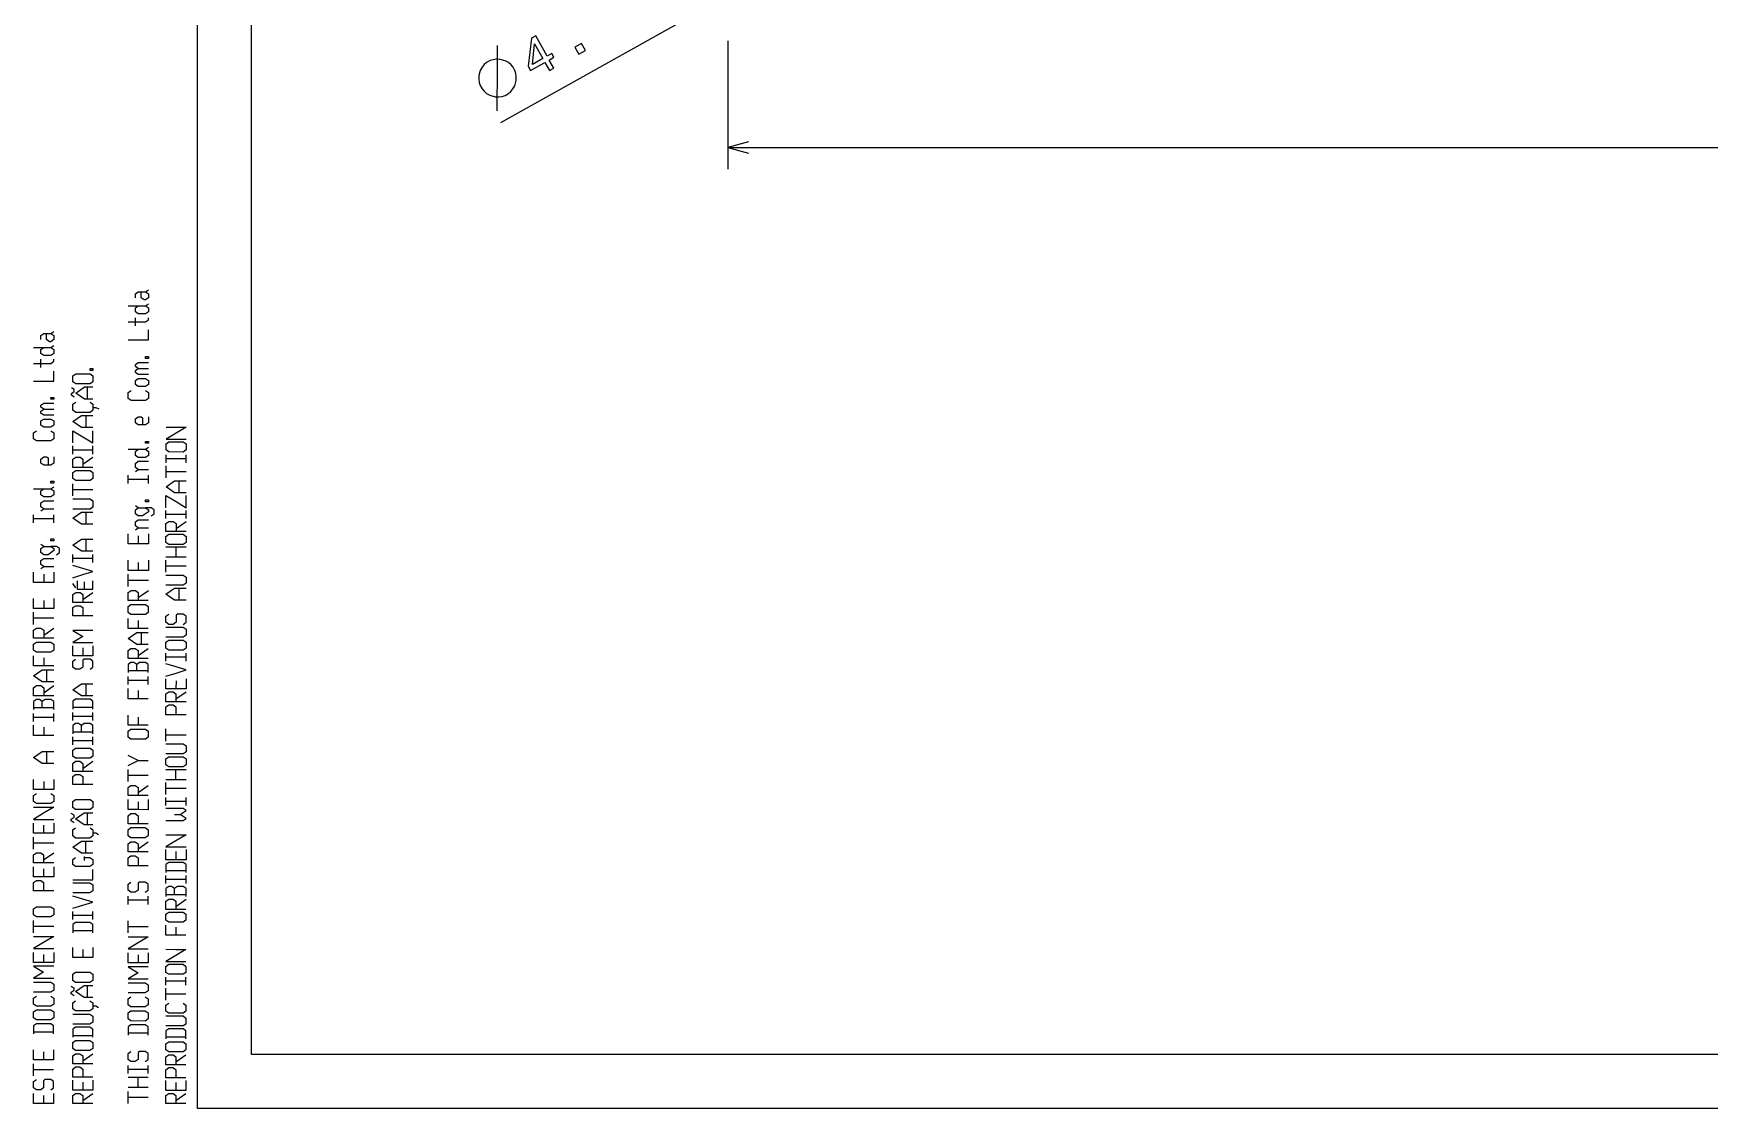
# Model space of a CAD drawing. Extents: x 5 to 415, y 5 to 292.
# Drawn here: x 4.8 to 160.1, y 5 to 104.7 of the extents above; entities that cross this region are included whole.
import ezdxf

# ---------------------------------------------------------------- set-up
doc = ezdxf.new("R2010")
doc.units = 0
doc.header["$MEASUREMENT"] = 0
doc.layers.get('0').update_dxf_attribs({"linetype": 'CONTINUOUS'})

msp = doc.modelspace()

# ---------------------------------------------------------------- linework, layer by layer
at = {"color": 7}
for p, q in [((20, 5), (20, 292)), ((25, 10), (25, 287)), ((48.12, 96.42), (80.43, 114.53)), ((69.14, 94.1), (269.14, 94.1)), ((410, 10), (25, 10)), ((415, 5), (20, 5))]:
    msp.add_line(p, q, dxfattribs=at)
at = {"color": 7, "ltscale": 0.297786}
msp.add_line((69.14, 104.01), (69.14, 92.1), dxfattribs=at)
at = {"color": 7}
for points in [[(52.63, 101.25), (53.02, 101.47), (52.6, 102.22), (53.04, 102.47), (52.84, 102.82), (52.4, 102.58), (51.35, 104.45), (50.95, 104.23), (50.65, 101.64), (50.86, 101.25), (52.2, 102)], [(51.04, 101.81), (51.24, 103.72), (52.01, 102.35)], [(55.34, 102.77), (55.95, 103.11), (55.58, 103.76), (54.97, 103.42)], [(47.11, 102.16), (46.8, 101.99), (46.57, 101.8), (46.38, 101.55), (46.21, 101.26), (46.07, 100.78), (46.06, 100.44), (46.1, 100.13), (46.2, 99.85), (46.37, 99.54), (46.56, 99.32), (46.8, 99.12), (47.1, 98.95), (47.58, 98.81), (47.92, 98.8), (48.23, 98.85), (48.51, 98.94), (48.82, 99.11), (49.04, 99.3), (49.24, 99.55), (49.41, 99.84), (49.54, 100.32), (49.55, 100.66), (49.51, 100.97), (49.42, 101.25), (49.25, 101.56), (49.06, 101.78), (48.81, 101.98), (48.52, 102.15), (48.04, 102.28), (47.7, 102.29), (47.39, 102.25)], [(15.44, 74.74), (15.44, 74.55), (15.17, 74.55), (15.17, 74.74)], [(10.04, 73.12), (10.31, 72.94), (10.31, 72.38), (10.04, 72.19), (8.71, 72.19), (8.44, 72.38), (8.44, 72.94), (8.71, 73.12)], [(10.31, 73.6), (10.31, 73.42), (10.04, 73.42), (10.04, 73.6)], [(14.51, 72.7), (15.17, 72.69), (15.44, 72.51), (15.44, 72.13), (15.17, 71.95), (14.51, 71.95), (14.24, 72.14), (14.24, 72.51)], [(6.67, 70.94), (6.67, 70.76), (6.41, 70.76), (6.41, 70.94)], [(5.74, 68.93), (6.41, 68.93), (6.67, 68.75), (6.67, 68.37), (6.41, 68.19), (5.74, 68.19), (5.47, 68.37), (5.47, 68.75)], [(15.44, 66.86), (15.44, 66.68), (15.17, 66.68), (15.17, 66.86)], [(18.68, 66.81), (18.94, 66.62), (18.94, 66.06), (18.68, 65.87), (17.34, 65.88), (17.08, 66.06), (17.08, 66.62), (17.34, 66.81)], [(10.04, 64.16), (10.31, 63.97), (10.31, 63.41), (10.04, 63.22), (8.71, 63.22), (8.44, 63.41), (8.44, 63.97), (8.71, 64.16)], [(6.67, 63.17), (6.67, 62.99), (6.41, 62.99), (6.41, 63.17)], [(15.44, 61.44), (15.44, 61.25), (15.17, 61.25), (15.17, 61.44)], [(6.67, 57.83), (6.67, 57.64), (6.41, 57.64), (6.41, 57.83)], [(18.67, 58.24), (18.94, 58.05), (18.94, 57.49), (18.67, 57.3), (17.34, 57.3), (17.07, 57.49), (17.07, 58.05), (17.34, 58.24)], [(15.17, 51.74), (15.43, 51.55), (15.43, 50.99), (15.17, 50.81), (13.83, 50.81), (13.57, 50.99), (13.57, 51.55), (13.83, 51.74)], [(6.4, 48.25), (6.67, 48.06), (6.67, 47.5), (6.4, 47.32), (5.07, 47.32), (4.8, 47.5), (4.8, 48.06), (5.07, 48.25)], [(18.67, 48.43), (18.94, 48.24), (18.94, 47.68), (18.67, 47.5), (17.34, 47.5), (17.07, 47.68), (17.07, 48.24), (17.34, 48.43)], [(15.17, 40.18), (15.43, 39.99), (15.43, 39.43), (15.17, 39.25), (13.83, 39.25), (13.57, 39.43), (13.57, 39.99), (13.83, 40.18)], [(10.04, 38.42), (10.3, 38.23), (10.3, 37.67), (10.04, 37.48), (8.7, 37.48), (8.44, 37.67), (8.44, 38.23), (8.7, 38.42)], [(18.67, 37.61), (18.94, 37.42), (18.94, 36.86), (18.67, 36.68), (17.34, 36.68), (17.07, 36.86), (17.07, 37.42), (17.34, 37.61)], [(10.04, 33.66), (10.3, 33.47), (10.3, 32.91), (10.04, 32.72), (8.7, 32.72), (8.44, 32.91), (8.44, 33.47), (8.7, 33.66)], [(15.16, 31.04), (15.43, 30.85), (15.43, 30.29), (15.16, 30.1), (13.83, 30.1), (13.56, 30.29), (13.56, 30.85), (13.83, 31.04)], [(6.4, 23.71), (6.67, 23.52), (6.67, 22.96), (6.4, 22.77), (5.07, 22.77), (4.8, 22.96), (4.8, 23.52), (5.07, 23.71)], [(18.67, 23.2), (18.93, 23.01), (18.93, 22.45), (18.67, 22.27), (17.33, 22.27), (17.07, 22.45), (17.07, 23.01), (17.33, 23.2)], [(10.03, 17.63), (10.3, 17.44), (10.3, 16.88), (10.03, 16.69), (8.7, 16.69), (8.43, 16.88), (8.43, 17.44), (8.7, 17.63)], [(18.67, 18.37), (18.93, 18.18), (18.93, 17.62), (18.67, 17.44), (17.33, 17.44), (17.07, 17.62), (17.07, 18.18), (17.33, 18.37)], [(6.4, 14.14), (6.67, 13.96), (6.67, 13.4), (6.4, 13.21), (5.07, 13.21), (4.8, 13.4), (4.8, 13.96), (5.07, 14.14)], [(15.16, 14.05), (15.43, 13.86), (15.43, 13.3), (15.16, 13.11), (13.83, 13.12), (13.56, 13.3), (13.56, 13.86), (13.83, 14.05)], [(10.03, 11.3), (10.3, 11.11), (10.3, 10.55), (10.03, 10.37), (8.7, 10.37), (8.43, 10.56), (8.43, 11.12), (8.7, 11.3)], [(18.67, 11.18), (18.93, 11), (18.93, 10.44), (18.67, 10.25), (17.33, 10.25), (17.07, 10.44), (17.07, 11), (17.33, 11.18)]]:
    msp.add_lwpolyline(points, close=True, dxfattribs=at)
for points in [[(47.77, 97.52), (47.79, 101.54), (47.8, 103.55)], [(71.08, 94.62), (69.14, 94.1), (69.14, 94.1), (71.08, 93.58)], [(14.24, 80.16), (14.24, 80.53), (14.51, 80.72), (15.17, 80.72), (15.44, 80.91)], [(13.57, 79.42), (15.17, 79.42), (15.44, 79.23), (15.44, 78.86), (15.17, 78.67), (14.51, 78.67), (14.24, 78.86), (14.24, 79.23), (14.51, 79.42)], [(15.17, 80.72), (15.44, 80.53), (15.44, 80.16), (15.17, 79.97), (15.04, 79.97), (14.77, 80.16), (14.77, 80.72)], [(15.17, 79.42), (15.44, 79.61)], [(13.57, 77.93), (15.17, 77.93), (15.44, 78.12), (15.44, 78.3)], [(14.24, 77.56), (14.24, 78.3)], [(5.48, 76.29), (5.48, 76.66), (5.74, 76.85), (6.41, 76.85), (6.68, 77.04)], [(6.41, 76.85), (6.68, 76.66), (6.68, 76.29), (6.41, 76.1), (6.28, 76.1), (6.01, 76.29), (6.01, 76.85)], [(13.57, 76.26), (14.51, 76.26), (15.44, 76.26), (15.44, 77.19)], [(4.81, 75.56), (6.41, 75.56), (6.68, 75.38), (6.68, 75), (6.41, 74.82), (5.74, 74.82), (5.48, 75), (5.48, 75.38), (5.74, 75.56)], [(6.41, 75.56), (6.68, 75.75)], [(4.81, 74.09), (6.41, 74.09), (6.68, 74.28), (6.68, 74.47)], [(4.81, 72.43), (5.74, 72.43), (6.68, 72.43), (6.68, 73.37)], [(5.48, 73.72), (5.48, 74.47)], [(14.51, 73.62), (14.24, 73.81), (14.24, 74), (14.51, 74.18), (15.44, 74.18)], [(15.44, 73.06), (14.51, 73.06), (14.24, 73.25), (14.24, 73.44), (14.51, 73.62), (15.44, 73.62)], [(8.58, 70.96), (8.31, 71.13), (8.31, 71.3), (8.58, 71.47), (8.58, 71.67), (8.31, 71.82)], [(10.31, 70.78), (9.51, 70.78), (8.71, 71.34), (9.51, 71.9), (10.31, 71.9)], [(9.78, 71.9), (9.78, 70.78)], [(15.17, 71.58), (15.44, 71.39), (15.44, 70.83), (15.17, 70.65), (13.84, 70.65), (13.57, 70.83), (13.57, 71.39), (13.84, 71.58)], [(5.74, 69.84), (5.47, 70.03), (5.47, 70.22), (5.74, 70.4), (6.67, 70.4)], [(10.04, 70.48), (10.31, 70.3), (10.31, 69.74), (10.04, 69.55), (8.71, 69.55), (8.44, 69.74), (8.44, 70.3), (8.71, 70.48)], [(10.31, 70.01), (10.58, 70.01), (10.84, 69.87)], [(6.67, 69.28), (5.74, 69.28), (5.47, 69.47), (5.47, 69.66), (5.74, 69.84), (6.67, 69.84)], [(10.31, 68.13), (9.24, 68.13), (8.44, 68.69), (9.24, 69.25), (10.31, 69.25)], [(9.64, 69.25), (9.64, 68.13)], [(15.44, 69.13), (15.44, 68.57), (15.17, 68.38), (14.5, 68.38), (14.24, 68.57), (14.24, 68.94), (14.5, 69.13), (14.77, 69.13), (14.9, 69.03), (14.9, 68.38)], [(6.41, 67.83), (6.67, 67.65), (6.67, 67.09), (6.41, 66.9), (5.07, 66.9), (4.81, 67.09), (4.81, 67.65), (5.07, 67.83)], [(8.44, 66.72), (8.44, 67.84), (9.37, 67.28), (10.31, 66.72), (10.31, 67.84)], [(17.08, 68.19), (18.01, 68.19), (18.94, 68.19), (18.01, 67.63), (17.08, 67.07), (18.01, 67.07), (18.94, 67.07)], [(6.67, 65.41), (6.67, 64.85), (6.41, 64.66), (5.74, 64.66), (5.47, 64.85), (5.47, 65.22), (5.74, 65.41), (6.01, 65.41), (6.14, 65.32), (6.14, 64.66)], [(8.44, 65.68), (8.44, 66.43)], [(10.31, 66.05), (9.37, 66.05), (8.44, 66.05)], [(10.31, 64.45), (9.37, 64.45), (8.44, 64.45), (8.44, 65.2), (8.71, 65.39), (9.11, 65.39), (9.37, 65.2), (9.37, 64.45)], [(9.37, 64.73), (10.31, 65.39)], [(10.31, 65.68), (10.31, 66.43)], [(13.57, 66.12), (15.17, 66.12), (15.44, 65.93), (15.44, 65.56), (15.17, 65.37), (14.5, 65.37), (14.24, 65.56), (14.24, 65.93), (14.5, 66.12)], [(15.17, 66.12), (15.44, 66.31)], [(17.08, 64.86), (17.08, 65.61)], [(18.94, 64.86), (18.94, 65.61)], [(13.57, 62.96), (13.57, 63.71)], [(14.5, 64.26), (14.24, 64.45), (14.24, 64.82), (14.5, 65.01), (15.44, 65.01)], [(14.24, 64.07), (14.5, 64.26), (15.44, 64.26)], [(15.44, 62.96), (15.44, 63.71)], [(18.94, 65.24), (18.01, 65.24), (17.08, 65.24)], [(17.08, 63.48), (17.08, 64.6)], [(18.94, 64.04), (18.01, 64.04), (17.08, 64.04)], [(4.81, 62.45), (6.41, 62.45), (6.67, 62.26), (6.67, 61.89), (6.41, 61.7), (5.74, 61.7), (5.47, 61.89), (5.47, 62.26), (5.74, 62.45)], [(6.41, 62.45), (6.67, 62.63)], [(8.44, 61.81), (8.44, 62.93)], [(10.31, 62.37), (9.37, 62.37), (8.44, 62.37)], [(15.44, 63.33), (14.5, 63.33), (13.57, 63.33)], [(18.94, 62.09), (17.87, 62.09), (17.08, 62.65), (17.88, 63.21), (18.94, 63.21)], [(18.28, 63.21), (18.27, 62.09)], [(5.74, 60.6), (5.47, 60.79), (5.47, 61.16), (5.74, 61.35), (6.67, 61.35)], [(5.47, 60.42), (5.74, 60.6), (6.67, 60.6)], [(8.44, 61.52), (10.04, 61.52), (10.31, 61.33), (10.31, 60.77), (10.04, 60.58), (8.44, 60.58)], [(14.5, 60.7), (14.24, 60.89)], [(15.7, 59.95), (15.97, 60.14), (15.97, 60.51), (15.7, 60.7), (15.17, 60.7), (15.44, 60.51), (15.44, 60.32), (14.9, 59.95), (14.5, 59.95), (14.24, 60.14), (14.24, 60.51), (14.5, 60.7), (15.17, 60.7)], [(17.07, 60.71), (17.07, 61.83), (18.01, 61.27), (18.94, 60.71), (18.94, 61.83)], [(4.81, 59.32), (4.81, 60.06)], [(6.67, 59.69), (5.74, 59.69), (4.81, 59.69)], [(6.67, 59.32), (6.67, 60.06)], [(10.31, 59.17), (9.24, 59.17), (8.44, 59.73), (9.24, 60.29), (10.31, 60.29)], [(9.64, 60.29), (9.64, 59.17)], [(14.5, 58.84), (14.24, 59.02), (14.24, 59.4), (14.5, 59.58), (15.44, 59.58)], [(17.07, 59.7), (17.07, 60.45)], [(18.94, 60.07), (18.01, 60.07), (17.07, 60.07)], [(18.94, 58.5), (18.01, 58.5), (17.07, 58.5), (17.07, 59.25), (17.34, 59.43), (17.74, 59.43), (18.01, 59.25), (18.01, 58.5)], [(18.01, 58.78), (18.94, 59.43)], [(18.94, 59.7), (18.94, 60.45)], [(10.31, 56.68), (9.24, 56.68), (8.44, 57.24), (9.24, 57.8), (10.31, 57.8)], [(9.64, 57.8), (9.64, 56.68)], [(15.44, 58.28), (15.44, 57.35), (14.5, 57.35), (13.57, 57.35), (13.57, 58.28)], [(14.24, 58.65), (14.5, 58.84), (15.44, 58.84)], [(14.5, 58.1), (14.5, 57.35)], [(5.74, 57.1), (5.47, 57.29)], [(6.94, 56.35), (7.21, 56.54), (7.21, 56.91), (6.94, 57.1), (6.41, 57.1), (6.67, 56.91), (6.67, 56.73), (6.14, 56.35), (5.74, 56.35), (5.47, 56.54), (5.47, 56.92), (5.74, 57.1), (6.41, 57.1)], [(5.74, 55.26), (5.47, 55.44), (5.47, 55.82), (5.74, 56), (6.67, 56)], [(8.44, 55.64), (8.44, 56.38)], [(10.31, 56.01), (9.37, 56.01), (8.44, 56.01)], [(10.31, 55.64), (10.31, 56.38)], [(18.94, 57.04), (18.01, 57.04), (17.07, 57.04)], [(18.94, 56.11), (18.01, 56.11), (17.07, 56.11)], [(18.01, 56.11), (18.01, 57.04)], [(6.67, 54.72), (6.67, 53.78), (5.74, 53.78), (4.81, 53.78), (4.81, 54.72)], [(5.47, 55.07), (5.74, 55.26), (6.67, 55.26)], [(5.74, 54.53), (5.74, 53.78)], [(8.44, 54.22), (9.37, 54.5), (10.31, 54.78), (9.37, 55.06), (8.44, 55.34)], [(15.44, 55.83), (15.44, 54.9), (14.5, 54.9), (13.57, 54.9), (13.57, 55.83)], [(13.57, 53.41), (13.57, 54.53)], [(14.5, 55.64), (14.5, 54.9)], [(17.07, 54.72), (17.07, 55.84)], [(18.94, 55.28), (18.01, 55.28), (17.07, 55.28)], [(17.07, 54.46), (18.67, 54.46), (18.94, 54.27), (18.94, 53.71), (18.67, 53.52), (17.07, 53.52)], [(8.71, 53.27), (8.44, 53.67)], [(10.31, 51.92), (9.37, 51.92), (8.44, 51.92), (8.44, 52.66), (8.71, 52.85), (9.11, 52.85), (9.37, 52.66), (9.37, 51.92)], [(8.84, 53.93), (8.84, 53.14), (10.31, 53.14)], [(9.37, 52.2), (10.31, 52.85)], [(9.51, 53.14), (9.51, 53.82)], [(10.31, 53.14), (10.31, 53.93)], [(15.44, 53.97), (14.5, 53.97), (13.57, 53.97)], [(15.43, 52.11), (14.5, 52.11), (13.57, 52.11), (13.57, 52.86), (13.84, 53.04), (14.24, 53.04), (14.5, 52.86), (14.5, 52.11)], [(14.5, 52.39), (15.44, 53.04)], [(18.94, 52.14), (17.87, 52.14), (17.07, 52.7), (17.87, 53.26), (18.94, 53.26)], [(18.27, 53.26), (18.27, 52.14)], [(6.67, 52.29), (6.67, 51.36), (5.74, 51.36), (4.8, 51.36), (4.81, 52.29)], [(5.74, 52.11), (5.74, 51.36)], [(10.31, 50.69), (9.37, 50.69), (8.44, 50.69), (8.44, 51.44), (8.71, 51.62), (9.11, 51.62), (9.37, 51.44), (9.37, 50.69)], [(4.8, 49.89), (4.8, 51.01)], [(6.67, 50.45), (5.74, 50.45), (4.8, 50.45)], [(15.43, 49.51), (14.5, 49.51), (13.57, 49.51), (13.57, 50.44)], [(14.5, 50.25), (14.5, 49.51)], [(18.67, 49.89), (18.94, 50.08), (18.94, 50.64), (18.67, 50.83), (18.14, 50.83), (18.01, 50.73), (18.01, 50.08), (17.74, 49.89), (17.34, 49.89), (17.07, 50.08), (17.07, 50.64), (17.34, 50.83)], [(6.67, 48.6), (5.74, 48.6), (4.8, 48.6), (4.8, 49.35), (5.07, 49.54), (5.47, 49.54), (5.74, 49.35), (5.74, 48.6)], [(5.74, 48.88), (6.67, 49.54)], [(10.3, 49.32), (9.37, 49.32), (8.44, 49.32), (9.37, 48.76), (8.44, 48.2), (9.37, 48.2), (10.3, 48.2)], [(15.43, 48.02), (14.37, 48.02), (13.57, 48.58), (14.37, 49.14), (15.43, 49.14)], [(14.77, 49.14), (14.77, 48.02)], [(17.07, 49.63), (18.67, 49.63), (18.94, 49.44), (18.94, 48.88), (18.67, 48.69), (17.07, 48.69)], [(6.67, 46.03), (5.74, 46.03), (4.8, 46.03), (4.8, 46.96)], [(5.74, 46.78), (5.74, 46.03)], [(10.3, 47.9), (10.3, 46.97), (9.37, 46.97), (8.44, 46.97), (8.44, 47.9)], [(10.04, 45.74), (10.3, 45.93), (10.3, 46.49), (10.04, 46.67), (9.5, 46.67), (9.37, 46.58), (9.37, 45.93), (9.1, 45.74), (8.7, 45.74), (8.44, 45.93), (8.44, 46.49), (8.7, 46.67)], [(9.37, 47.72), (9.37, 46.97)], [(15.43, 46.72), (14.5, 46.72), (13.57, 46.72), (13.57, 47.46), (13.83, 47.65), (14.23, 47.65), (14.5, 47.46), (14.5, 46.72)], [(14.5, 47), (15.43, 47.65)], [(17.07, 46.49), (17.07, 47.23)], [(18.94, 46.86), (18.01, 46.86), (17.07, 46.86)], [(18.94, 46.48), (18.94, 47.23)], [(6.67, 44.56), (5.6, 44.56), (4.8, 45.12), (5.6, 45.68), (6.67, 45.68)], [(6, 45.68), (6, 44.56)], [(15.43, 45.42), (15.43, 46.16), (15.17, 46.35), (14.63, 46.35), (14.37, 46.16), (14.1, 46.35), (13.83, 46.35), (13.57, 46.16), (13.57, 45.42)], [(13.57, 45.6), (14.5, 45.6), (15.43, 45.6)], [(14.37, 45.6), (14.37, 46.16)], [(17.07, 45.1), (18.01, 45.38), (18.94, 45.66), (18.01, 45.94), (17.07, 46.22)], [(6.67, 43.27), (5.74, 43.27), (4.8, 43.27), (4.8, 44.02), (5.07, 44.21), (5.47, 44.21), (5.74, 44.02), (5.74, 43.27)], [(5.74, 43.55), (6.67, 44.21)], [(10.3, 43.25), (9.24, 43.25), (8.44, 43.81), (9.24, 44.37), (10.3, 44.37)], [(9.64, 44.37), (9.64, 43.25)], [(13.57, 44.3), (13.57, 45.05)], [(15.43, 44.68), (14.5, 44.68), (13.57, 44.68)], [(15.43, 43), (14.5, 43), (13.57, 43), (13.57, 43.93)], [(14.5, 43.75), (14.5, 43)], [(15.43, 44.3), (15.43, 45.05)], [(18.94, 44.84), (18.94, 43.9), (18, 43.9), (17.07, 43.9), (17.07, 44.84)], [(18.94, 42.7), (18, 42.7), (17.07, 42.7), (17.07, 43.45), (17.34, 43.64), (17.74, 43.64), (18, 43.45), (18, 42.7)], [(18, 42.98), (18.94, 43.64)], [(18.01, 44.65), (18, 43.9)], [(6.67, 41.99), (6.67, 42.73), (6.4, 42.92), (5.87, 42.92), (5.6, 42.73), (5.34, 42.92), (5.07, 42.92), (4.8, 42.73), (4.8, 41.99)], [(4.8, 42.17), (5.74, 42.17), (6.67, 42.17)], [(5.6, 42.17), (5.6, 42.73)], [(10.3, 42.02), (10.3, 42.77), (10.04, 42.95), (8.7, 42.95), (8.44, 42.77), (8.44, 42.02)], [(8.44, 42.21), (9.37, 42.21), (10.3, 42.21)], [(18.94, 41.51), (18, 41.51), (17.07, 41.51), (17.07, 42.25), (17.34, 42.44), (17.74, 42.44), (18, 42.25), (18, 41.51)], [(4.8, 40.89), (4.8, 41.63)], [(6.67, 41.26), (5.74, 41.26), (4.8, 41.26)], [(6.67, 39.6), (5.74, 39.6), (4.8, 39.6), (4.8, 40.53)], [(6.67, 40.89), (6.67, 41.63)], [(8.44, 40.98), (8.44, 41.73)], [(10.3, 41.35), (9.37, 41.35), (8.44, 41.35)], [(10.3, 39.75), (10.3, 40.5), (10.04, 40.69), (9.5, 40.69), (9.24, 40.5), (8.97, 40.69), (8.7, 40.69), (8.44, 40.5), (8.44, 39.75)], [(9.24, 39.94), (9.24, 40.5)], [(10.3, 40.98), (10.3, 41.73)], [(15.43, 40.55), (14.5, 40.55), (13.57, 40.55), (13.57, 41.48)], [(14.5, 41.3), (14.5, 40.55)], [(5.74, 40.35), (5.74, 39.6)], [(8.44, 39.94), (9.37, 39.94), (10.3, 39.94)], [(8.44, 38.71), (8.44, 39.46)], [(10.3, 39.09), (9.37, 39.09), (8.44, 39.09)], [(10.3, 38.71), (10.3, 39.46)], [(17.07, 39.07), (17.07, 40.19)], [(18.94, 39.63), (18, 39.63), (17.07, 39.63)], [(6.67, 36.99), (5.6, 36.99), (4.8, 37.55), (5.6, 38.11), (6.67, 38.11)], [(6, 38.11), (6, 36.99)], [(13.57, 36.79), (14.5, 37.26), (13.57, 37.73)], [(17.07, 38.81), (18.67, 38.81), (18.94, 38.62), (18.94, 38.06), (18.67, 37.88), (17.07, 37.88)], [(10.3, 36.26), (9.37, 36.26), (8.44, 36.26), (8.44, 37), (8.7, 37.19), (9.1, 37.19), (9.37, 37), (9.37, 36.26)], [(10.3, 35.03), (9.37, 35.03), (8.44, 35.03), (8.44, 35.78), (8.7, 35.96), (9.1, 35.96), (9.37, 35.78), (9.37, 35.03)], [(9.37, 36.54), (10.3, 37.19)], [(13.57, 35.31), (13.57, 36.43)], [(15.43, 35.87), (14.5, 35.87), (13.57, 35.87)], [(14.5, 37.26), (15.43, 37.26)], [(18.94, 36.41), (18, 36.41), (17.07, 36.41)], [(18, 35.48), (18, 36.41)], [(6.67, 35.5), (6.67, 34.57), (5.74, 34.57), (4.8, 34.57), (4.8, 35.5)], [(6.4, 34.22), (6.67, 34.03), (6.67, 33.47), (6.4, 33.28), (5.07, 33.28), (4.8, 33.47), (4.8, 34.03), (5.07, 34.22)], [(5.74, 35.32), (5.74, 34.57)], [(15.43, 34.01), (14.5, 34.01), (13.57, 34.01), (13.57, 34.75), (13.83, 34.94), (14.23, 34.94), (14.5, 34.75), (14.5, 34.01)], [(14.5, 34.29), (15.43, 34.94)], [(18.94, 35.48), (18, 35.48), (17.07, 35.48)], [(17.07, 34.1), (17.07, 35.22)], [(18.94, 34.66), (18, 34.66), (17.07, 34.66)], [(4.8, 32.93), (5.73, 32.93), (6.67, 32.93), (5.73, 32.37), (4.8, 31.81), (5.73, 31.81), (6.67, 31.81)], [(15.43, 33.64), (15.43, 32.7), (14.5, 32.71), (13.56, 32.71), (13.57, 33.64)], [(14.5, 33.45), (14.5, 32.71)], [(17.07, 33.08), (17.07, 33.83)], [(18.94, 33.46), (18, 33.46), (17.07, 33.46)], [(17.07, 31.7), (18.67, 31.7), (18.94, 31.89), (18.4, 32.26), (18.94, 32.63), (18.67, 32.82), (17.07, 32.82)], [(18.94, 33.08), (18.94, 33.83)], [(6.67, 31.46), (6.67, 30.52), (5.73, 30.52), (4.8, 30.53), (4.8, 31.46)], [(5.73, 31.27), (5.73, 30.52)], [(8.57, 31.5), (8.3, 31.66), (8.3, 31.83), (8.57, 32), (8.57, 32.21), (8.3, 32.36)], [(10.3, 31.31), (9.5, 31.31), (8.7, 31.87), (9.5, 32.43), (10.3, 32.43)], [(9.77, 32.43), (9.77, 31.31)], [(15.43, 31.4), (14.5, 31.4), (13.56, 31.4), (13.56, 32.15), (13.83, 32.34), (14.23, 32.34), (14.5, 32.15), (14.5, 31.4)], [(17.87, 32.26), (18.4, 32.26)], [(4.8, 29.05), (4.8, 30.17)], [(6.67, 29.61), (5.73, 29.61), (4.8, 29.61)], [(10.04, 31.02), (10.3, 30.83), (10.3, 30.27), (10.03, 30.08), (8.7, 30.08), (8.43, 30.27), (8.43, 30.83), (8.7, 31.02)], [(10.3, 28.67), (9.23, 28.67), (8.43, 29.23), (9.23, 29.79), (10.3, 29.79)], [(9.63, 29.79), (9.63, 28.67)], [(10.3, 30.55), (10.57, 30.55), (10.83, 30.4)], [(15.43, 28.8), (14.5, 28.8), (13.56, 28.8), (13.56, 29.55), (13.83, 29.74), (14.23, 29.74), (14.5, 29.55), (14.5, 28.8)], [(14.5, 29.08), (15.43, 29.74)], [(17.07, 30.39), (18, 30.39), (18.94, 30.39), (18, 29.83), (17.07, 29.27), (18, 29.27), (18.94, 29.27)], [(6.67, 27.77), (5.73, 27.77), (4.8, 27.77), (4.8, 28.51), (5.07, 28.7), (5.47, 28.7), (5.73, 28.51), (5.73, 27.77)], [(5.73, 28.05), (6.67, 28.7)], [(9.5, 28.28), (10.03, 28.28), (10.3, 28.09), (10.3, 27.63), (10.03, 27.44), (8.7, 27.44), (8.43, 27.63), (8.43, 28.09), (8.7, 28.28)], [(9.5, 28.37), (9.5, 28)], [(15.43, 27.5), (14.5, 27.5), (13.56, 27.5), (13.56, 28.25), (13.83, 28.43), (14.23, 28.43), (14.5, 28.25), (14.5, 27.5)], [(18.94, 29), (18.94, 28.07), (18, 28.07), (17.07, 28.07), (17.07, 29)], [(18, 28.82), (18, 28.07)], [(6.67, 27.41), (6.67, 26.48), (5.73, 26.48), (4.8, 26.48), (4.8, 27.41)], [(5.73, 27.23), (5.73, 26.48)], [(8.43, 26.21), (9.37, 26.21), (10.3, 26.21), (10.3, 27.15)], [(18.94, 26.87), (18.94, 27.62), (18.67, 27.8), (17.34, 27.8), (17.07, 27.62), (17.07, 26.87)], [(17.07, 27.06), (18, 27.06), (18.94, 27.06)], [(17.07, 25.86), (17.07, 26.61)], [(18.94, 25.86), (18.94, 26.61)], [(6.67, 25.19), (5.73, 25.19), (4.8, 25.19), (4.8, 25.94), (5.07, 26.13), (5.47, 26.13), (5.73, 25.94), (5.73, 25.19)], [(8.43, 25.92), (10.03, 25.92), (10.3, 25.73), (10.3, 25.17), (10.03, 24.99), (8.43, 24.99)], [(15.16, 25.05), (15.43, 25.23), (15.43, 25.79), (15.16, 25.98), (14.63, 25.98), (14.5, 25.89), (14.5, 25.23), (14.23, 25.05), (13.83, 25.05), (13.56, 25.24), (13.56, 25.8), (13.83, 25.98)], [(18.94, 26.23), (18, 26.23), (17.07, 26.23)], [(18.94, 24.66), (18.94, 25.41), (18.67, 25.59), (18.14, 25.59), (17.87, 25.41), (17.6, 25.59), (17.34, 25.59), (17.07, 25.41), (17.07, 24.66)], [(17.87, 24.85), (17.87, 25.41)], [(8.43, 23.57), (9.37, 23.85), (10.3, 24.13), (9.37, 24.41), (8.43, 24.69)], [(13.56, 23.93), (13.56, 24.68)], [(15.43, 24.31), (14.5, 24.31), (13.56, 24.31)], [(15.43, 23.93), (15.43, 24.68)], [(17.07, 24.85), (18, 24.85), (18.94, 24.85)], [(18.93, 23.46), (18, 23.46), (17.07, 23.46), (17.07, 24.21), (17.34, 24.4), (17.74, 24.4), (18, 24.21), (18, 23.46)], [(18, 23.74), (18.94, 24.4)], [(4.8, 21.3), (4.8, 22.42)], [(6.67, 21.86), (5.73, 21.86), (4.8, 21.86)], [(8.43, 22.53), (8.43, 23.28)], [(10.3, 22.9), (9.37, 22.9), (8.43, 22.9)], [(10.3, 21.3), (10.3, 22.05), (10.03, 22.24), (8.7, 22.24), (8.43, 22.05), (8.43, 21.3)], [(10.3, 22.53), (10.3, 23.28)], [(13.56, 21.29), (13.56, 22.41)], [(15.43, 21.85), (14.5, 21.85), (13.56, 21.85)], [(18.93, 21.07), (18, 21.07), (17.07, 21.07), (17.07, 22)], [(18, 21.81), (18, 21.07)], [(4.8, 20.95), (5.73, 20.95), (6.67, 20.95), (5.73, 20.39), (4.8, 19.83), (5.73, 19.83), (6.67, 19.83)], [(8.43, 21.49), (9.37, 21.49), (10.3, 21.49)], [(13.56, 20.93), (14.5, 20.93), (15.43, 20.93), (14.5, 20.37), (13.56, 19.81), (14.5, 19.81), (15.43, 19.81)], [(6.67, 19.47), (6.67, 18.54), (5.73, 18.54), (4.8, 18.54), (4.8, 19.47)], [(5.73, 19.29), (5.73, 18.54)], [(10.3, 19.93), (10.3, 19), (9.37, 19), (8.43, 19), (8.43, 19.93)], [(9.37, 19.74), (9.37, 19)], [(15.43, 19.44), (15.43, 18.51), (14.5, 18.51), (13.56, 18.51), (13.56, 19.44)], [(14.5, 19.25), (14.5, 18.51)], [(17.07, 19.76), (18, 19.75), (18.93, 19.75), (18, 19.19), (17.07, 18.64), (18, 18.63), (18.93, 18.63)], [(6.67, 18.19), (5.73, 18.19), (4.8, 18.19), (5.73, 17.63), (4.8, 17.07), (5.73, 17.07), (6.67, 17.07)], [(15.43, 18.14), (14.5, 18.14), (13.56, 18.14), (14.5, 17.58), (13.56, 17.02), (14.5, 17.02), (15.43, 17.02)], [(17.07, 16.43), (17.07, 17.17)], [(18.93, 16.43), (18.93, 17.17)], [(4.8, 16.72), (6.4, 16.72), (6.67, 16.53), (6.67, 15.97), (6.4, 15.78), (4.8, 15.78)], [(8.57, 15.46), (8.3, 15.63), (8.3, 15.8), (8.57, 15.97), (8.57, 16.17), (8.3, 16.32)], [(10.3, 15.28), (9.5, 15.28), (8.7, 15.84), (9.5, 16.4), (10.3, 16.4)], [(9.77, 16.4), (9.77, 15.28)], [(13.56, 16.65), (15.16, 16.65), (15.43, 16.46), (15.43, 15.9), (15.16, 15.72), (13.56, 15.72)], [(18.93, 16.8), (18, 16.8), (17.07, 16.8)], [(17.07, 15.04), (17.07, 16.16)], [(18.93, 15.6), (18, 15.6), (17.07, 15.6)], [(6.4, 15.43), (6.67, 15.24), (6.67, 14.68), (6.4, 14.5), (5.07, 14.5), (4.8, 14.68), (4.8, 15.24), (5.07, 15.43)], [(10.03, 14.98), (10.3, 14.8), (10.3, 14.24), (10.03, 14.05), (8.7, 14.05), (8.43, 14.24), (8.43, 14.8), (8.7, 14.98)], [(10.3, 14.52), (10.57, 14.52), (10.83, 14.37)], [(15.16, 15.35), (15.43, 15.16), (15.43, 14.6), (15.16, 14.42), (13.83, 14.42), (13.56, 14.6), (13.56, 15.16), (13.83, 15.35)], [(18.67, 14.78), (18.93, 14.59), (18.93, 14.03), (18.67, 13.84), (17.33, 13.84), (17.07, 14.03), (17.07, 14.59), (17.33, 14.78)], [(6.66, 11.92), (6.66, 12.67), (6.4, 12.86), (5.07, 12.86), (4.8, 12.67), (4.8, 11.93)], [(8.43, 13.76), (10.03, 13.76), (10.3, 13.57), (10.3, 13.01), (10.03, 12.82), (8.43, 12.82)], [(10.3, 11.6), (10.3, 12.34), (10.03, 12.53), (8.7, 12.53), (8.43, 12.34), (8.43, 11.6)], [(15.43, 11.81), (15.43, 12.56), (15.16, 12.75), (13.83, 12.75), (13.56, 12.56), (13.56, 11.81)], [(17.07, 13.58), (18.67, 13.58), (18.93, 13.39), (18.93, 12.83), (18.67, 12.65), (17.07, 12.65)], [(4.8, 12.11), (5.73, 12.11), (6.66, 12.11)], [(8.43, 11.78), (9.36, 11.78), (10.3, 11.78)], [(13.56, 12), (14.49, 12), (15.43, 12)], [(18.93, 11.45), (18.93, 12.19), (18.67, 12.38), (17.33, 12.38), (17.07, 12.19), (17.07, 11.45)], [(17.07, 11.63), (18, 11.63), (18.93, 11.63)], [(6.66, 10.44), (6.66, 9.5), (5.73, 9.5), (4.8, 9.5), (4.8, 10.44)], [(5.73, 10.25), (5.73, 9.5)], [(10.3, 9.14), (9.36, 9.14), (8.43, 9.14), (8.43, 9.89), (8.7, 10.07), (9.1, 10.07), (9.36, 9.89), (9.36, 9.14)], [(9.36, 9.42), (10.3, 10.07)], [(15.16, 9.36), (15.43, 9.55), (15.43, 10.11), (15.16, 10.29), (14.63, 10.29), (14.49, 10.2), (14.49, 9.55), (14.23, 9.36), (13.83, 9.36), (13.56, 9.55), (13.56, 10.11), (13.83, 10.29)], [(18.93, 9.05), (18, 9.05), (17.07, 9.05), (17.07, 9.8), (17.33, 9.99), (17.73, 9.99), (18, 9.8), (18, 9.05)], [(18, 9.33), (18.93, 9.99)], [(4.8, 8.03), (4.8, 9.15)], [(6.66, 8.59), (5.73, 8.59), (4.8, 8.59)], [(10.3, 7.91), (9.36, 7.91), (8.43, 7.91), (8.43, 8.66), (8.7, 8.85), (9.1, 8.85), (9.36, 8.66), (9.36, 7.91)], [(13.56, 8.25), (13.56, 8.99)], [(15.43, 8.62), (14.49, 8.62), (13.56, 8.62)], [(15.43, 7.88), (14.49, 7.88), (13.56, 7.88)], [(14.49, 6.95), (14.49, 7.88)], [(15.43, 8.25), (15.43, 8.99)], [(18.93, 7.85), (18, 7.85), (17.07, 7.85), (17.07, 8.6), (17.33, 8.79), (17.73, 8.79), (18, 8.6), (18, 7.85)], [(6.4, 6.74), (6.66, 6.93), (6.66, 7.49), (6.4, 7.68), (5.86, 7.68), (5.73, 7.58), (5.73, 6.93), (5.46, 6.74), (5.06, 6.74), (4.8, 6.93), (4.8, 7.49), (5.06, 7.68)], [(6.66, 6.39), (6.66, 5.46), (5.73, 5.46), (4.8, 5.46), (4.8, 6.39)], [(10.3, 7.62), (10.3, 6.69), (9.36, 6.69), (8.43, 6.69), (8.43, 7.62)], [(10.3, 5.46), (9.36, 5.46), (8.43, 5.46), (8.43, 6.21), (8.7, 6.39), (9.1, 6.39), (9.36, 6.2), (9.36, 5.46)], [(9.36, 7.43), (9.36, 6.69)], [(9.36, 5.74), (10.3, 6.39)], [(15.43, 6.95), (14.49, 6.95), (13.56, 6.95)], [(13.56, 5.46), (13.56, 6.58)], [(18.93, 7.59), (18.93, 6.66), (18, 6.66), (17.07, 6.66), (17.07, 7.59)], [(18.93, 5.46), (18, 5.46), (17.07, 5.46), (17.07, 6.21), (17.33, 6.39), (17.73, 6.39), (18, 6.2), (18, 5.46)], [(18, 7.4), (18, 6.66)], [(18, 5.74), (18.93, 6.39)], [(5.73, 6.2), (5.73, 5.46)], [(15.43, 6.02), (14.49, 6.02), (13.56, 6.02)]]:
    msp.add_lwpolyline(points, dxfattribs=at)

doc.saveas('drawing.dxf')
